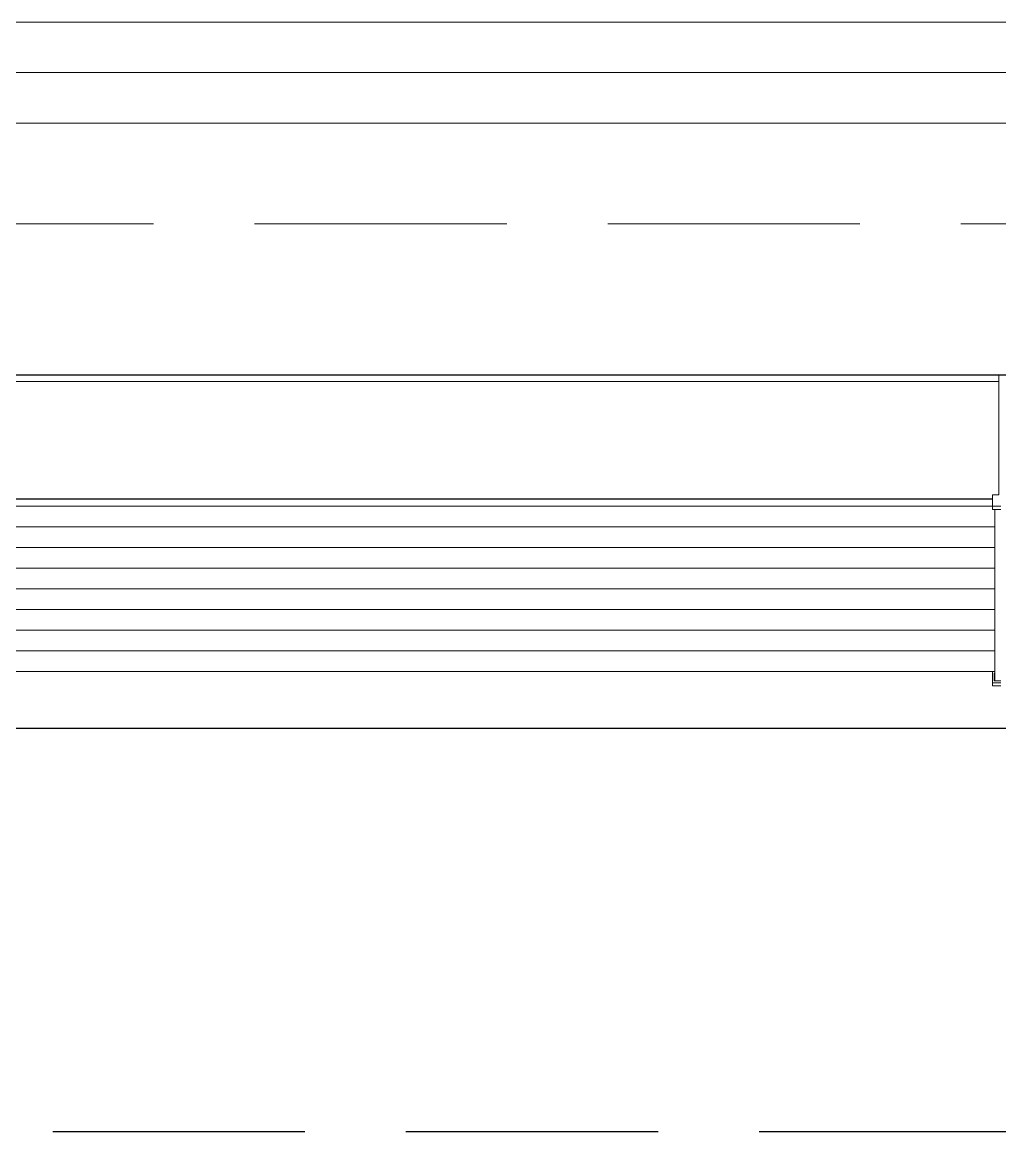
# Model space of a CAD drawing. Extents: x 3002737 to 4077523, y -995787 to -7267.
# Drawn here: x 3474124 to 3475093, y -930343 to -929243 of the extents above; entities that cross this region are included whole.
import ezdxf

# ---------------------------------------------------------------- set-up
doc = ezdxf.new("R2010")
doc.units = 0
doc.header["$LTSCALE"] = 1000
doc.header["$MEASUREMENT"] = 0
doc.linetypes.add('DASH', pattern=[0.35, 0.25, -0.1])
doc.layers.get('0').update_dxf_attribs({"linetype": 'CONTINUOUS'})
for name, color, linetype in [('!!电气', 1, 'CONTINUOUS'), ('卫生间', 6, 'CONTINUOUS'), ('看线', 185, 'CONTINUOUS')]:
    doc.layers.add(name, color=color, linetype=linetype)
for name, color, linetype, lineweight in [('平面-栏杆', 56, 'CONTINUOUS', 15), ('平面-看线', 252, 'CONTINUOUS', 15), ('平面-空调预留孔', 252, 'CONTINUOUS', 15)]:
    doc.layers.add(name, color=color, linetype=linetype, lineweight=lineweight)

# ---------------------------------------------------------------- blocks, each defined once
blk = doc.blocks.new('A$C148B7D8E')
at = {"layer": '卫生间', "color": 252, "linetype": 'DASH'}
blk.add_lwpolyline([(16100, 14000), (16100, 15400), (7700, 15400), (7700, 10800), (7300, 10800), (7300, 10000), (900, 10000), (900, 9000), (-900, 9000), (-900, -900), (1750, -900), (1750, -2100), (23450, -2100), (23450, -900), (25100, -900)], dxfattribs=at)
blk = doc.blocks.new('gdgdgdrgdfsfs')
at = {"layer": '平面-空调预留孔', "color": 252}
for p, q in [((703030, 763961.6), (701455, 763961.6)), ((703030, 763849.2), (703030, 763967.6)), ((703030, 763967.6), (703111.7, 763967.6)), ((703023.9, 763845.2), (701461.2, 763845.2)), ((703023.9, 763844.9), (701461.2, 763844.9)), ((703023.9, 763834.7), (703023.9, 763849.2)), ((703023.9, 763849.2), (703030, 763849.2)), ((703023.9, 763837.8), (701461.2, 763837.8)), ((703032.3, 763837.8), (703023.9, 763837.8)), ((703023.9, 763834.7), (703032.3, 763834.7)), ((703026.2, 763664.6), (703026.2, 763834.7)), ((703026.2, 763817.3), (701458.9, 763817.3)), ((703026.2, 763796.9), (701458.9, 763796.9)), ((703026.2, 763776.4), (701458.9, 763776.4)), ((703026.2, 763756), (701458.9, 763756)), ((703026.2, 763735.5), (701458.9, 763735.5)), ((703026.2, 763715), (701458.9, 763715)), ((703026.2, 763694.6), (701458.9, 763694.6)), ((703026.2, 763674.1), (701458.9, 763674.1)), ((703023.9, 763659.6), (703023.9, 763674.1)), ((703023.9, 763674.1), (703026.2, 763674.1)), ((703025.4, 763672.2), (703025.4, 763664.6)), ((703026.2, 763672.2), (703025.4, 763672.2)), ((703026.2, 763669.7), (703025.4, 763669.7)), ((703025.4, 763664.6), (703032.3, 763664.6)), ((703032.3, 763662.7), (703023.9, 763662.7)), ((703023.9, 763659.6), (703032.3, 763659.6))]:
    blk.add_line(p, q, dxfattribs=at)
blk = doc.blocks.new('A$C5F341E43')
at = {"layer": '平面-栏杆', "color": 252}
for points in [[(41650, 50), (46300, 50)], [(41650, 0), (46300, 0)]]:
    blk.add_lwpolyline(points, dxfattribs=at)
at = {"layer": '平面-看线', "color": 252}
blk.add_lwpolyline([(41650, 100), (46300, 100)], dxfattribs=at)
at = {"layer": '平面-看线', "color": 252, "linetype": 'DASH'}
blk.add_lwpolyline([(41650, -100), (46300, -100)], dxfattribs=at)
at = {"layer": '看线', "color": 252, "ltscale": 0.5}
for points in [[(43650, -250), (43650, -600), (41650, -600), (41650, -250)], [(46250, -250), (41650, -250)]]:
    blk.add_lwpolyline(points, dxfattribs=at)
at = {"color": 252, "xscale": -1}
blk.add_blockref('A$C148B7D8E', (50100, 1100), dxfattribs=at)
at = {"layer": '平面-空调预留孔', "color": 252}
blk.add_blockref('gdgdgdrgdfsfs', (-659592.5, -764217.6), dxfattribs=at)

msp = doc.modelspace()

# ---------------------------------------------------------------- block references
at = {"layer": '!!电气'}
msp.add_blockref('A$C5F341E43', (3431654.3, -929343.2), dxfattribs=at)

doc.saveas('drawing.dxf')
